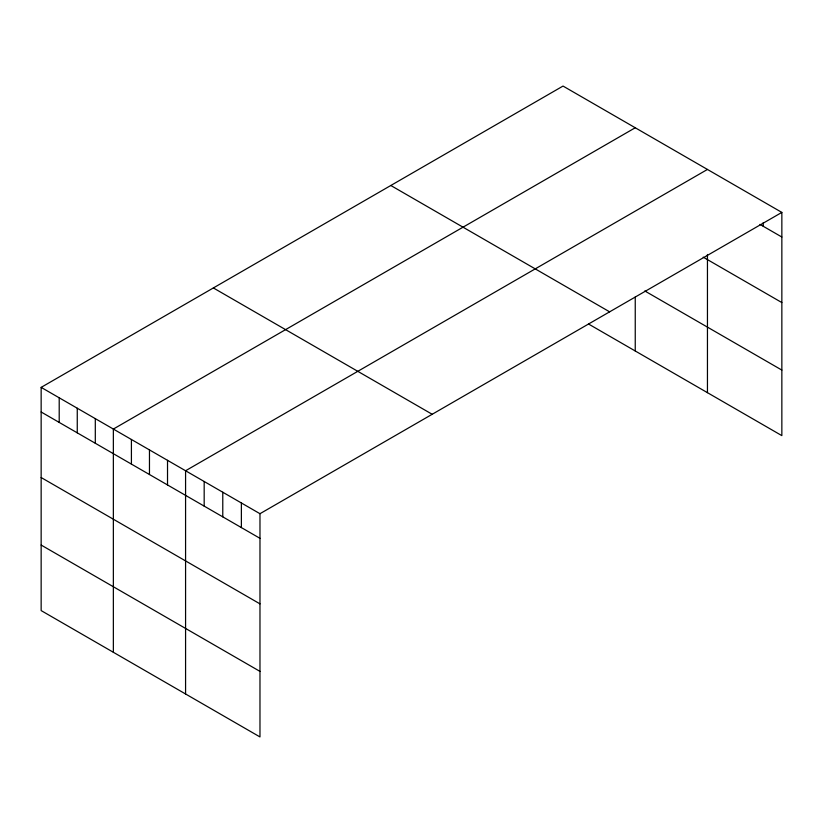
<?xml version="1.0" encoding="UTF-8"?>
<svg xmlns="http://www.w3.org/2000/svg" width="823" height="823" viewBox="0 0 823 823"><rect width="100%" height="100%" fill="white"/><g stroke="black" fill="none" stroke-linecap="round" stroke-linejoin="round"><path stroke-width="1.23" d="M41.15 387.376L259.975 513.706L259.975 736.935L41.15 610.594L41.15 387.376L563.025 86.065L781.85 212.406L781.85 435.624L588.517 324.005M635.243 127.76L113.358 429.061L113.358 652.289M707.451 169.445L185.576 470.756L185.576 693.974M259.975 513.706L781.85 212.406M759.968 224.391L781.85 237.024M703.202 257.157L781.85 302.566M644.8 290.961L781.85 370.083M390.812 185.494L609.627 311.835M213.373 287.947L432.188 414.278M41.15 411.994L259.975 538.324M41.15 477.535L259.975 603.866M41.15 545.052L259.975 671.393M763.25 222.591L763.25 226.284M707.451 254.472L707.451 392.674M635.243 297.01L635.243 350.979M241.376 502.966L241.376 527.584M222.776 492.226L222.776 516.854M204.176 481.496L204.176 506.114M167.522 460.335L167.522 484.953M149.467 449.903L149.467 474.532M131.413 439.482L131.413 464.1M95.303 418.64L95.303 443.258M77.259 408.218L77.259 432.836M59.205 397.797L59.205 422.415"/></g></svg>
